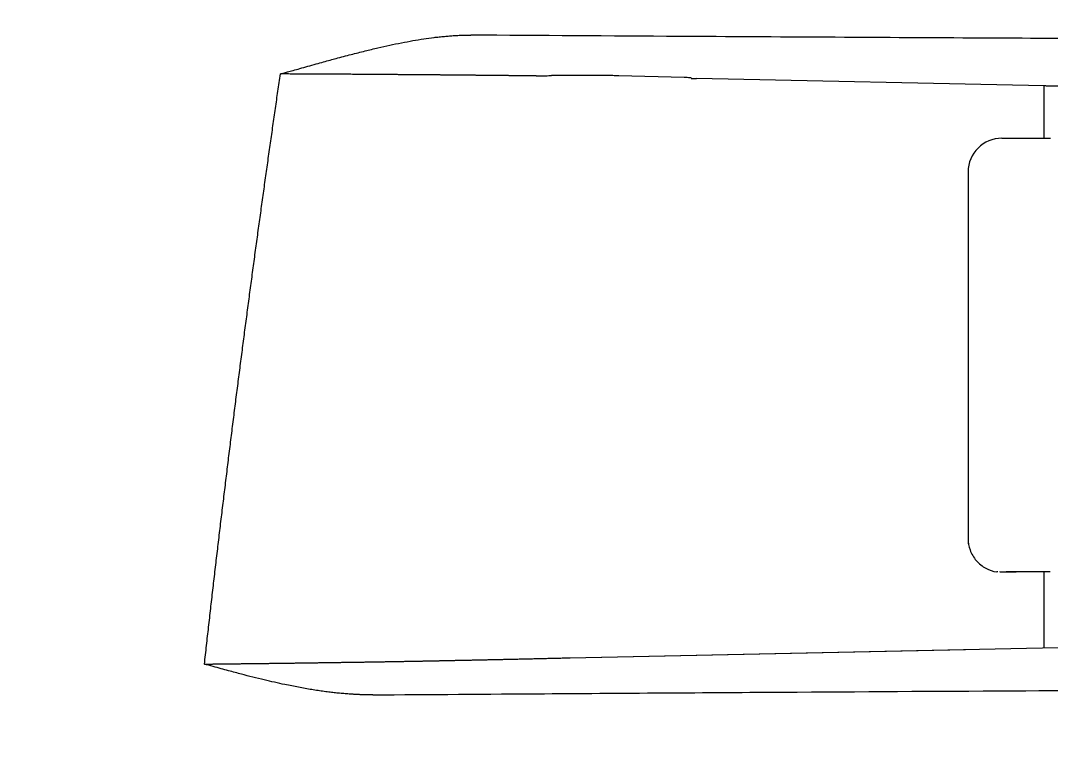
# Model space of a CAD drawing. Header units: millimetres. Extents: x 0 to 1800, y -67 to 2530.
# Drawn here: x 348.29 to 391, y 1630.01 to 1660.75 of the extents above; entities that cross this region are included whole.
import ezdxf

# ---------------------------------------------------------------- set-up
doc = ezdxf.new("R2010")
doc.units = ezdxf.units.MM
doc.layers.add('내부선 및 부속', color=4, linetype='Continuous')
doc.layers.add('치수선', color=7, linetype='Continuous')
doc.styles.add('____', font='')
doc.styles.get('____').set_extended_font_data('굴림')
doc.dimstyles.new('MSADIM', dxfattribs={"dimtxt": 33, "dimasz": 17, "dimexe": 10, "dimexo": 7.5, "dimgap": 10, "dimtad": 0, "dimtih": 1, "dimtoh": 1, "dimdec": 0, "dimzin": 1, "dimdsep": 46, "dimtxsty": '____', "dimcen": 11.25, "dimadec": 0, "dimazin": 0, "dimtfac": 1, "dimtdec": 0, "dimtix": 1, "dimtmove": 0, "dimatfit": 3, "dimfxl": 0, "dimtolj": 1, "dimtzin": 1, "dimarcsym": 0})

# ---------------------------------------------------------------- blocks, each defined once
blk = doc.blocks.new('*D1')
at = {"layer": '치수선', "color": 0, "linetype": 'Continuous', "lineweight": -2}
for p, q in [((555.557, 1762.299), (110.311, 1762.299)), ((120.311, 1745.299), (120.311, 1585.132)), ((120.311, 1379.299), (120.311, 1539.466)), ((555.555, 1362.299), (110.311, 1362.299))]:
    blk.add_line(p, q, dxfattribs=at)
at = {"layer": '치수선', "color": 0, "linetype": 'Continuous'}
for points in [[(117.478, 1745.299), (123.144, 1745.299), (120.311, 1762.299)], [(117.478, 1379.299), (123.144, 1379.299), (120.311, 1362.299)]]:
    blk.add_solid(points, dxfattribs=at)
at = {"layer": '치수선', "color": 0, "linetype": 'Continuous', "insert": (120.311, 1562.299), "char_height": 25, "attachment_point": 5, "style": '____'}
blk.add_mtext('\\A1;400', dxfattribs=at)

msp = doc.modelspace()

# ---------------------------------------------------------------- linework, layer by layer
at = {"layer": '내부선 및 부속', "linetype": 'Continuous', "lineweight": 18}
for p, q in [((372.389, 1658.475), (372.345, 1658.475)), ((372.389, 1658.475), (372.345, 1658.475)), ((375.816, 1658.386), (373.096, 1658.457)), ((375.816, 1658.386), (373.096, 1658.457)), ((376.109, 1658.343), (376.323, 1658.343)), ((376.109, 1658.343), (376.323, 1658.343)), ((390.746, 1658.036), (376.323, 1658.343)), ((390.746, 1658.036), (376.323, 1658.343)), ((390.746, 1655.869), (390.746, 1658.036)), ((388.989, 1655.87), (391.001, 1655.87)), ((387.589, 1654.47), (387.589, 1639.041)), ((387.589, 1654.47), (387.589, 1639.041)), ((390.989, 1637.87), (390.198, 1637.87)), ((390.989, 1637.87), (390.198, 1637.87)), ((390.746, 1634.728), (390.746, 1637.87)), ((390.989, 1637.87), (390.988, 1637.87)), ((390.989, 1637.87), (390.988, 1637.87)), ((371.083, 1634.309), (405.11, 1635.034)), ((371.083, 1634.309), (387.475, 1634.658))]:
    msp.add_line(p, q, dxfattribs=at)
msp.add_arc((388.989, 1654.47), 1.4, 90, 180, dxfattribs=at)
msp.add_ellipse((369.849, 1658.474), major_axis=(0.5, 0.009), ratio=0.043762, start_param=4.358368, end_param=5.891179, dxfattribs=at)
msp.add_ellipse((369.849, 1658.474), major_axis=(0.5, 0.009), ratio=0.043762, start_param=4.358368, end_param=5.891179, dxfattribs=at)
for points, knots in [([(359.069, 1658.534), (359.109, 1658.545), (359.207, 1658.573), (359.381, 1658.621), (359.608, 1658.685), (359.888, 1658.764), (360.209, 1658.854), (360.539, 1658.946), (360.849, 1659.032), (361.125, 1659.108), (361.505, 1659.212), (361.986, 1659.339), (362.564, 1659.486), (363.097, 1659.615), (363.601, 1659.729), (364.084, 1659.829), (364.555, 1659.916), (365.004, 1659.99), (365.332, 1660.035), (365.547, 1660.061), (365.656, 1660.073), (365.763, 1660.085), (365.869, 1660.095), (365.974, 1660.105), (366.078, 1660.113), (366.181, 1660.121), (366.282, 1660.127), (366.382, 1660.133), (366.481, 1660.137), (366.579, 1660.141), (366.676, 1660.144), (366.771, 1660.146), (366.865, 1660.146), (366.928, 1660.146), (366.959, 1660.146)], [0, 0, 0, 0, 0.015376, 0.037624, 0.06674, 0.102722, 0.145565, 0.189901, 0.2297, 0.264965, 0.2957, 0.375618, 0.449434, 0.517165, 0.578831, 0.64121, 0.700554, 0.756892, 0.810258, 0.823995, 0.837572, 0.850991, 0.864252, 0.877357, 0.890306, 0.9031, 0.91574, 0.928228, 0.940564, 0.952748, 0.964783, 0.976669, 0.988408, 1, 1, 1, 1]), ([(359.069, 1658.534), (359.109, 1658.545), (359.207, 1658.573), (359.381, 1658.621), (359.608, 1658.685), (359.888, 1658.764), (360.209, 1658.854), (360.539, 1658.946), (360.849, 1659.032), (361.125, 1659.108), (361.505, 1659.212), (361.986, 1659.339), (362.564, 1659.486), (363.097, 1659.615), (363.601, 1659.729), (364.084, 1659.829), (364.555, 1659.916), (365.004, 1659.99), (365.332, 1660.035), (365.547, 1660.061), (365.656, 1660.073), (365.763, 1660.085), (365.869, 1660.095), (365.974, 1660.105), (366.078, 1660.113), (366.181, 1660.121), (366.282, 1660.127), (366.382, 1660.133), (366.481, 1660.137), (366.579, 1660.141), (366.676, 1660.144), (366.771, 1660.146), (366.865, 1660.146), (366.928, 1660.146), (366.959, 1660.146)], [0, 0, 0, 0, 0.015376, 0.037624, 0.06674, 0.102722, 0.145565, 0.189901, 0.2297, 0.264965, 0.2957, 0.375618, 0.449434, 0.517165, 0.578831, 0.64121, 0.700554, 0.756892, 0.810258, 0.823995, 0.837572, 0.850991, 0.864252, 0.877357, 0.890306, 0.9031, 0.91574, 0.928228, 0.940564, 0.952748, 0.964783, 0.976669, 0.988408, 1, 1, 1, 1]), ([(418.437, 1659.924), (415.605, 1659.926), (409.152, 1659.937), (398.883, 1659.971), (387.467, 1660.024), (376.82, 1660.083), (369.853, 1660.127), (366.959, 1660.146)], [0, 0, 0, 0, 0.175997, 0.392456, 0.605804, 0.836682, 1, 1, 1, 1]), ([(418.437, 1659.924), (415.605, 1659.926), (409.151, 1659.937), (398.883, 1659.971), (387.467, 1660.024), (376.82, 1660.083), (369.853, 1660.127), (366.959, 1660.146)], [0, 0, 0, 0, 0.175997, 0.392456, 0.605804, 0.836682, 1, 1, 1, 1]), ([(355.919, 1634.047), (355.933, 1634.176), (355.961, 1634.432), (356.004, 1634.816), (356.048, 1635.2), (356.091, 1635.584), (356.135, 1635.967), (356.178, 1636.349), (356.222, 1636.731), (356.266, 1637.113), (356.31, 1637.494), (356.355, 1637.875), (356.399, 1638.256), (356.444, 1638.636), (356.488, 1639.016), (356.533, 1639.395), (356.579, 1639.774), (356.624, 1640.152), (356.669, 1640.53), (356.715, 1640.907), (356.761, 1641.284), (356.807, 1641.661), (356.853, 1642.037), (356.899, 1642.413), (356.945, 1642.789), (356.992, 1643.164), (357.038, 1643.538), (357.085, 1643.912), (357.132, 1644.286), (357.179, 1644.66), (357.226, 1645.032), (357.274, 1645.405), (357.321, 1645.777), (357.369, 1646.149), (357.417, 1646.52), (357.465, 1646.891), (357.513, 1647.261), (357.561, 1647.631), (357.609, 1648), (357.658, 1648.37), (357.707, 1648.738), (357.755, 1649.106), (357.804, 1649.474), (357.853, 1649.842), (357.903, 1650.209), (357.952, 1650.575), (358.001, 1650.941), (358.051, 1651.307), (358.101, 1651.673), (358.151, 1652.037), (358.201, 1652.402), (358.251, 1652.766), (358.301, 1653.13), (358.351, 1653.493), (358.402, 1653.856), (358.452, 1654.218), (358.503, 1654.58), (358.554, 1654.942), (358.605, 1655.303), (358.656, 1655.663), (358.707, 1656.024), (358.759, 1656.384), (358.81, 1656.743), (358.862, 1657.102), (358.913, 1657.461), (358.965, 1657.819), (359.017, 1658.177), (359.052, 1658.415), (359.069, 1658.534)], [0, 0, 0, 0, 0.015661, 0.031307, 0.046936, 0.06255, 0.078149, 0.093731, 0.109298, 0.124849, 0.140385, 0.155905, 0.171409, 0.186897, 0.20237, 0.217827, 0.233268, 0.248694, 0.264104, 0.279498, 0.294877, 0.310239, 0.325587, 0.340918, 0.356234, 0.371534, 0.386819, 0.402087, 0.417341, 0.432578, 0.4478, 0.463006, 0.478196, 0.493371, 0.50853, 0.523674, 0.538801, 0.553913, 0.56901, 0.584091, 0.599156, 0.614205, 0.629239, 0.644257, 0.65926, 0.674247, 0.689218, 0.704173, 0.719113, 0.734037, 0.748946, 0.763839, 0.778716, 0.793578, 0.808424, 0.823255, 0.838069, 0.852868, 0.867652, 0.88242, 0.897172, 0.911909, 0.92663, 0.941335, 0.956025, 0.970699, 0.985357, 1, 1, 1, 1]), ([(355.919, 1634.047), (355.933, 1634.176), (355.961, 1634.432), (356.004, 1634.816), (356.048, 1635.2), (356.091, 1635.584), (356.135, 1635.967), (356.178, 1636.349), (356.222, 1636.731), (356.266, 1637.113), (356.31, 1637.494), (356.355, 1637.875), (356.399, 1638.256), (356.444, 1638.636), (356.488, 1639.016), (356.533, 1639.395), (356.579, 1639.774), (356.624, 1640.152), (356.669, 1640.53), (356.715, 1640.907), (356.761, 1641.284), (356.807, 1641.661), (356.853, 1642.037), (356.899, 1642.413), (356.945, 1642.789), (356.992, 1643.164), (357.038, 1643.538), (357.085, 1643.912), (357.132, 1644.286), (357.179, 1644.66), (357.226, 1645.032), (357.274, 1645.405), (357.321, 1645.777), (357.369, 1646.149), (357.417, 1646.52), (357.465, 1646.891), (357.513, 1647.261), (357.561, 1647.631), (357.609, 1648), (357.658, 1648.37), (357.707, 1648.738), (357.755, 1649.106), (357.804, 1649.474), (357.853, 1649.842), (357.903, 1650.209), (357.952, 1650.575), (358.001, 1650.941), (358.051, 1651.307), (358.101, 1651.673), (358.151, 1652.037), (358.201, 1652.402), (358.251, 1652.766), (358.301, 1653.13), (358.351, 1653.493), (358.402, 1653.856), (358.452, 1654.218), (358.503, 1654.58), (358.554, 1654.942), (358.605, 1655.303), (358.656, 1655.663), (358.707, 1656.024), (358.759, 1656.384), (358.81, 1656.743), (358.862, 1657.102), (358.913, 1657.461), (358.965, 1657.819), (359.017, 1658.177), (359.052, 1658.415), (359.069, 1658.534)], [0, 0, 0, 0, 0.015661, 0.031307, 0.046936, 0.06255, 0.078149, 0.093731, 0.109298, 0.124849, 0.140385, 0.155905, 0.171409, 0.186897, 0.20237, 0.217827, 0.233268, 0.248694, 0.264104, 0.279498, 0.294877, 0.310239, 0.325587, 0.340918, 0.356234, 0.371534, 0.386819, 0.402087, 0.417341, 0.432578, 0.4478, 0.463006, 0.478196, 0.493371, 0.50853, 0.523674, 0.538801, 0.553913, 0.56901, 0.584091, 0.599156, 0.614205, 0.629239, 0.644257, 0.65926, 0.674247, 0.689218, 0.704173, 0.719113, 0.734037, 0.748946, 0.763839, 0.778716, 0.793578, 0.808424, 0.823255, 0.838069, 0.852868, 0.867652, 0.88242, 0.897172, 0.911909, 0.92663, 0.941335, 0.956025, 0.970699, 0.985357, 1, 1, 1, 1]), ([(369.676, 1658.45), (369.653, 1658.45), (369.606, 1658.451), (369.535, 1658.452), (369.465, 1658.453), (369.394, 1658.453), (369.324, 1658.454), (369.254, 1658.455), (369.184, 1658.456), (369.114, 1658.457), (369.044, 1658.457), (368.975, 1658.458), (368.905, 1658.459), (368.836, 1658.46), (368.767, 1658.461), (368.698, 1658.461), (368.629, 1658.462), (368.561, 1658.463), (368.492, 1658.464), (368.424, 1658.464), (368.356, 1658.465), (368.288, 1658.466), (368.22, 1658.467), (368.152, 1658.467), (368.085, 1658.468), (368.017, 1658.469), (367.95, 1658.469), (367.883, 1658.47), (367.816, 1658.471), (367.75, 1658.472), (367.683, 1658.472), (367.617, 1658.473), (367.551, 1658.474), (367.485, 1658.474), (367.419, 1658.475), (367.354, 1658.476), (367.289, 1658.476), (367.224, 1658.477), (367.159, 1658.477), (367.094, 1658.478), (367.029, 1658.479), (366.965, 1658.479), (366.901, 1658.48), (366.837, 1658.481), (366.773, 1658.481), (366.71, 1658.482), (366.646, 1658.482), (366.583, 1658.483), (366.521, 1658.484), (366.458, 1658.484), (366.395, 1658.485), (366.333, 1658.485), (366.271, 1658.486), (366.209, 1658.486), (366.148, 1658.487), (366.086, 1658.488), (366.025, 1658.488), (365.964, 1658.489), (365.903, 1658.489), (365.843, 1658.49), (365.783, 1658.49), (365.723, 1658.491), (365.663, 1658.491), (365.603, 1658.492), (365.544, 1658.492), (365.485, 1658.493), (365.426, 1658.493), (365.367, 1658.494), (365.309, 1658.494), (365.251, 1658.495), (365.193, 1658.495), (365.135, 1658.496), (365.077, 1658.496), (365.02, 1658.497), (364.963, 1658.497), (364.906, 1658.498), (364.817, 1658.498), (364.695, 1658.499), (364.541, 1658.5), (364.386, 1658.502), (364.233, 1658.503), (364.08, 1658.504), (363.927, 1658.505), (363.774, 1658.506), (363.622, 1658.508), (363.471, 1658.509), (363.32, 1658.51), (363.17, 1658.511), (363.02, 1658.512), (362.87, 1658.513), (362.721, 1658.514), (362.573, 1658.515), (362.425, 1658.516), (362.278, 1658.517), (362.132, 1658.518), (361.986, 1658.519), (361.84, 1658.52), (361.695, 1658.521), (361.551, 1658.522), (361.407, 1658.522), (361.265, 1658.523), (361.122, 1658.524), (360.981, 1658.525), (360.84, 1658.526), (360.699, 1658.526), (360.56, 1658.527), (360.421, 1658.528), (360.282, 1658.528), (360.145, 1658.529), (360.008, 1658.53), (359.872, 1658.53), (359.736, 1658.531), (359.601, 1658.532), (359.467, 1658.532), (359.334, 1658.533), (359.201, 1658.533), (359.113, 1658.534), (359.069, 1658.534)], [0, 0, 0, 0, 0.006994, 0.013966, 0.020916, 0.027845, 0.034752, 0.041637, 0.048501, 0.055342, 0.062161, 0.068958, 0.075733, 0.082486, 0.089217, 0.095925, 0.102611, 0.109275, 0.115916, 0.122535, 0.129131, 0.135705, 0.142256, 0.148784, 0.15529, 0.161773, 0.168233, 0.17467, 0.181084, 0.187475, 0.193844, 0.200189, 0.206511, 0.21281, 0.219087, 0.225339, 0.231569, 0.237776, 0.243959, 0.250119, 0.256255, 0.262368, 0.268458, 0.274525, 0.280568, 0.286587, 0.292583, 0.298555, 0.304504, 0.310429, 0.316331, 0.322209, 0.328063, 0.333894, 0.3397, 0.345483, 0.351243, 0.356978, 0.36269, 0.368378, 0.374042, 0.379682, 0.385299, 0.390891, 0.396459, 0.402004, 0.407525, 0.413021, 0.418494, 0.423943, 0.429367, 0.434768, 0.440145, 0.445497, 0.450826, 0.45613, 0.461411, 0.475867, 0.490275, 0.504636, 0.518949, 0.533214, 0.54743, 0.561597, 0.575715, 0.589783, 0.603802, 0.61777, 0.631688, 0.645555, 0.659372, 0.673137, 0.68685, 0.700512, 0.714122, 0.72768, 0.741185, 0.754637, 0.768037, 0.781384, 0.794677, 0.807917, 0.821104, 0.834237, 0.847315, 0.86034, 0.87331, 0.886226, 0.899087, 0.911894, 0.924646, 0.937343, 0.949985, 0.962572, 0.975103, 0.987579, 1, 1, 1, 1]), ([(369.676, 1658.45), (369.653, 1658.45), (369.606, 1658.451), (369.535, 1658.452), (369.465, 1658.453), (369.394, 1658.453), (369.324, 1658.454), (369.254, 1658.455), (369.184, 1658.456), (369.114, 1658.457), (369.044, 1658.457), (368.975, 1658.458), (368.905, 1658.459), (368.836, 1658.46), (368.767, 1658.461), (368.698, 1658.461), (368.629, 1658.462), (368.561, 1658.463), (368.492, 1658.464), (368.424, 1658.464), (368.356, 1658.465), (368.288, 1658.466), (368.22, 1658.467), (368.152, 1658.467), (368.085, 1658.468), (368.017, 1658.469), (367.95, 1658.469), (367.883, 1658.47), (367.816, 1658.471), (367.75, 1658.472), (367.683, 1658.472), (367.617, 1658.473), (367.551, 1658.474), (367.485, 1658.474), (367.419, 1658.475), (367.354, 1658.476), (367.289, 1658.476), (367.224, 1658.477), (367.159, 1658.477), (367.094, 1658.478), (367.029, 1658.479), (366.965, 1658.479), (366.901, 1658.48), (366.837, 1658.481), (366.773, 1658.481), (366.71, 1658.482), (366.646, 1658.482), (366.583, 1658.483), (366.521, 1658.484), (366.458, 1658.484), (366.395, 1658.485), (366.333, 1658.485), (366.271, 1658.486), (366.209, 1658.486), (366.148, 1658.487), (366.086, 1658.488), (366.025, 1658.488), (365.964, 1658.489), (365.903, 1658.489), (365.843, 1658.49), (365.783, 1658.49), (365.723, 1658.491), (365.663, 1658.491), (365.603, 1658.492), (365.544, 1658.492), (365.485, 1658.493), (365.426, 1658.493), (365.367, 1658.494), (365.309, 1658.494), (365.251, 1658.495), (365.193, 1658.495), (365.135, 1658.496), (365.077, 1658.496), (365.02, 1658.497), (364.963, 1658.497), (364.906, 1658.498), (364.817, 1658.498), (364.695, 1658.499), (364.541, 1658.5), (364.386, 1658.502), (364.233, 1658.503), (364.079, 1658.504), (363.927, 1658.505), (363.774, 1658.506), (363.622, 1658.508), (363.471, 1658.509), (363.32, 1658.51), (363.17, 1658.511), (363.02, 1658.512), (362.87, 1658.513), (362.721, 1658.514), (362.573, 1658.515), (362.425, 1658.516), (362.278, 1658.517), (362.132, 1658.518), (361.986, 1658.519), (361.84, 1658.52), (361.695, 1658.521), (361.551, 1658.522), (361.407, 1658.522), (361.265, 1658.523), (361.122, 1658.524), (360.981, 1658.525), (360.84, 1658.526), (360.699, 1658.526), (360.56, 1658.527), (360.421, 1658.528), (360.282, 1658.528), (360.145, 1658.529), (360.008, 1658.53), (359.872, 1658.53), (359.736, 1658.531), (359.601, 1658.532), (359.467, 1658.532), (359.334, 1658.533), (359.201, 1658.533), (359.113, 1658.534), (359.069, 1658.534)], [0, 0, 0, 0, 0.006994, 0.013966, 0.020916, 0.027845, 0.034752, 0.041637, 0.048501, 0.055342, 0.062161, 0.068958, 0.075733, 0.082486, 0.089217, 0.095925, 0.102611, 0.109275, 0.115916, 0.122535, 0.129131, 0.135705, 0.142256, 0.148784, 0.15529, 0.161773, 0.168233, 0.17467, 0.181084, 0.187475, 0.193844, 0.200189, 0.206511, 0.21281, 0.219087, 0.225339, 0.231569, 0.237776, 0.243959, 0.250119, 0.256255, 0.262368, 0.268458, 0.274525, 0.280568, 0.286587, 0.292583, 0.298555, 0.304504, 0.310429, 0.316331, 0.322209, 0.328063, 0.333894, 0.3397, 0.345483, 0.351243, 0.356978, 0.36269, 0.368378, 0.374042, 0.379682, 0.385299, 0.390891, 0.396459, 0.402004, 0.407525, 0.413021, 0.418494, 0.423943, 0.429367, 0.434768, 0.440145, 0.445497, 0.450826, 0.45613, 0.461411, 0.475867, 0.490275, 0.504636, 0.518949, 0.533214, 0.54743, 0.561597, 0.575715, 0.589783, 0.603802, 0.61777, 0.631688, 0.645555, 0.659372, 0.673137, 0.68685, 0.700512, 0.714122, 0.72768, 0.741185, 0.754637, 0.768037, 0.781384, 0.794677, 0.807917, 0.821104, 0.834237, 0.847315, 0.86034, 0.87331, 0.886226, 0.899087, 0.911894, 0.924646, 0.937343, 0.949985, 0.962572, 0.975103, 0.987579, 1, 1, 1, 1]), ([(372.345, 1658.475), (372.237, 1658.475), (372.129, 1658.475), (371.915, 1658.475), (371.809, 1658.475), (371.602, 1658.475), (371.501, 1658.475), (371.306, 1658.475), (371.211, 1658.474), (371.032, 1658.474), (370.946, 1658.474), (370.786, 1658.474), (370.712, 1658.474), (370.575, 1658.474), (370.512, 1658.474), (370.401, 1658.474), (370.353, 1658.474), (370.311, 1658.474)], [0, 0, 0, 0, 0.125, 0.125, 0.25, 0.25, 0.375, 0.375, 0.5, 0.5, 0.625, 0.625, 0.75, 0.75, 0.875, 0.875, 1, 1, 1, 1]), ([(372.345, 1658.475), (372.237, 1658.475), (372.129, 1658.475), (371.915, 1658.475), (371.809, 1658.475), (371.602, 1658.475), (371.501, 1658.475), (371.306, 1658.475), (371.211, 1658.474), (371.032, 1658.474), (370.946, 1658.474), (370.786, 1658.474), (370.712, 1658.474), (370.575, 1658.474), (370.512, 1658.474), (370.401, 1658.474), (370.353, 1658.474), (370.311, 1658.474)], [0, 0, 0, 0, 0.125, 0.125, 0.25, 0.25, 0.375, 0.375, 0.5, 0.5, 0.625, 0.625, 0.75, 0.75, 0.875, 0.875, 1, 1, 1, 1]), ([(373.096, 1658.457), (373.049, 1658.459), (372.999, 1658.46), (372.89, 1658.463), (372.832, 1658.464), (372.711, 1658.467), (372.648, 1658.469), (372.52, 1658.472), (372.454, 1658.473), (372.389, 1658.475)], [0, 0, 0, 0, 0.25, 0.25, 0.5, 0.5, 0.75, 0.75, 1, 1, 1, 1]), ([(373.096, 1658.457), (373.049, 1658.459), (372.999, 1658.46), (372.89, 1658.463), (372.832, 1658.464), (372.711, 1658.467), (372.648, 1658.469), (372.52, 1658.472), (372.454, 1658.473), (372.389, 1658.475)], [0, 0, 0, 0, 0.25, 0.25, 0.5, 0.5, 0.75, 0.75, 1, 1, 1, 1]), ([(376.109, 1658.365), (376.109, 1658.366), (376.103, 1658.368), (376.077, 1658.372), (376.058, 1658.374), (376.008, 1658.377), (375.977, 1658.379), (375.904, 1658.382), (375.863, 1658.384), (375.816, 1658.386)], [0, 0, 0, 0, 0.25, 0.25, 0.5, 0.5, 0.75, 0.75, 1, 1, 1, 1]), ([(376.109, 1658.365), (376.109, 1658.366), (376.103, 1658.368), (376.077, 1658.372), (376.058, 1658.374), (376.008, 1658.377), (375.977, 1658.379), (375.904, 1658.382), (375.863, 1658.384), (375.816, 1658.386)], [0, 0, 0, 0, 0.25, 0.25, 0.5, 0.5, 0.75, 0.75, 1, 1, 1, 1]), ([(405.098, 1657.891), (405.082, 1657.891), (405.05, 1657.891), (405.002, 1657.891), (404.954, 1657.891), (404.906, 1657.891), (404.857, 1657.891), (404.808, 1657.891), (404.76, 1657.891), (404.711, 1657.891), (404.661, 1657.892), (404.612, 1657.892), (404.562, 1657.892), (404.513, 1657.892), (404.463, 1657.892), (404.412, 1657.892), (404.362, 1657.892), (404.312, 1657.892), (404.261, 1657.892), (404.21, 1657.892), (404.159, 1657.892), (404.108, 1657.892), (404.056, 1657.892), (404.005, 1657.893), (403.953, 1657.893), (403.901, 1657.893), (403.849, 1657.893), (403.796, 1657.893), (403.744, 1657.893), (403.691, 1657.893), (403.638, 1657.894), (403.585, 1657.894), (403.532, 1657.894), (403.479, 1657.894), (403.425, 1657.894), (403.371, 1657.894), (403.318, 1657.895), (403.263, 1657.895), (403.209, 1657.895), (403.155, 1657.895), (403.1, 1657.895), (403.046, 1657.895), (402.991, 1657.896), (402.936, 1657.896), (402.88, 1657.896), (402.825, 1657.896), (402.769, 1657.897), (402.714, 1657.897), (402.658, 1657.897), (402.602, 1657.897), (402.545, 1657.898), (402.489, 1657.898), (402.432, 1657.898), (402.376, 1657.898), (402.319, 1657.899), (402.262, 1657.899), (402.205, 1657.899), (402.147, 1657.9), (402.09, 1657.9), (402.032, 1657.9), (401.974, 1657.9), (401.917, 1657.901), (401.858, 1657.901), (401.8, 1657.901), (401.742, 1657.902), (401.683, 1657.902), (401.625, 1657.902), (401.566, 1657.903), (401.507, 1657.903), (401.448, 1657.903), (401.388, 1657.904), (401.329, 1657.904), (401.269, 1657.905), (401.21, 1657.905), (401.15, 1657.905), (401.09, 1657.906), (401.03, 1657.906), (400.97, 1657.906), (400.909, 1657.907), (400.849, 1657.907), (400.788, 1657.908), (400.728, 1657.908), (400.667, 1657.908), (400.606, 1657.909), (400.545, 1657.909), (400.483, 1657.91), (400.422, 1657.91), (400.36, 1657.911), (400.299, 1657.911), (400.237, 1657.912), (400.175, 1657.912), (400.113, 1657.913), (400.051, 1657.913), (399.989, 1657.913), (399.927, 1657.914), (399.864, 1657.914), (399.802, 1657.915), (399.739, 1657.915), (399.676, 1657.916), (399.613, 1657.916), (399.55, 1657.917), (399.487, 1657.917), (399.424, 1657.918), (399.361, 1657.919), (399.297, 1657.919), (399.234, 1657.92), (399.17, 1657.92), (399.107, 1657.921), (399.043, 1657.921), (398.979, 1657.922), (398.915, 1657.922), (398.851, 1657.923), (398.787, 1657.924), (398.723, 1657.924), (398.658, 1657.925), (398.594, 1657.925), (398.529, 1657.926), (398.465, 1657.927), (398.4, 1657.927), (398.335, 1657.928), (398.271, 1657.928), (398.206, 1657.929), (398.141, 1657.93), (398.076, 1657.93), (398.011, 1657.931), (397.946, 1657.932), (397.88, 1657.932), (397.815, 1657.933), (397.75, 1657.934), (397.684, 1657.934), (397.619, 1657.935), (397.553, 1657.936), (397.488, 1657.936), (397.422, 1657.937), (397.356, 1657.938), (397.291, 1657.938), (397.225, 1657.939), (397.159, 1657.94), (397.093, 1657.94), (397.027, 1657.941), (396.961, 1657.942), (396.895, 1657.943), (396.829, 1657.943), (396.763, 1657.944), (396.697, 1657.945), (396.631, 1657.946), (396.565, 1657.946), (396.499, 1657.947), (396.432, 1657.948), (396.366, 1657.949), (396.3, 1657.949), (396.234, 1657.95), (396.167, 1657.951), (396.101, 1657.952), (396.035, 1657.953), (395.968, 1657.953), (395.902, 1657.954), (395.835, 1657.955), (395.769, 1657.956), (395.703, 1657.957), (395.636, 1657.957), (395.57, 1657.958), (395.503, 1657.959), (395.437, 1657.96), (395.371, 1657.961), (395.304, 1657.962), (395.238, 1657.963), (395.171, 1657.963), (395.105, 1657.964), (395.039, 1657.965), (394.972, 1657.966), (394.906, 1657.967), (394.84, 1657.968), (394.773, 1657.969), (394.707, 1657.97), (394.641, 1657.971), (394.575, 1657.971), (394.509, 1657.972), (394.443, 1657.973), (394.376, 1657.974), (394.31, 1657.975), (394.244, 1657.976), (394.178, 1657.977), (394.113, 1657.978), (394.047, 1657.979), (393.981, 1657.98), (393.915, 1657.981), (393.849, 1657.982), (393.784, 1657.983), (393.718, 1657.984), (393.653, 1657.985), (393.587, 1657.986), (393.522, 1657.987), (393.456, 1657.988), (393.391, 1657.989), (393.326, 1657.99), (393.261, 1657.991), (393.196, 1657.992), (393.131, 1657.993), (393.066, 1657.994), (393.001, 1657.995), (392.936, 1657.996), (392.872, 1657.997), (392.807, 1657.998), (392.743, 1657.999), (392.679, 1658), (392.614, 1658.001), (392.55, 1658.002), (392.486, 1658.003), (392.422, 1658.005), (392.358, 1658.006), (392.295, 1658.007), (392.231, 1658.008), (392.168, 1658.009), (392.104, 1658.01), (392.041, 1658.011), (391.978, 1658.012), (391.915, 1658.013), (391.852, 1658.015), (391.789, 1658.016), (391.727, 1658.017), (391.664, 1658.018), (391.602, 1658.019), (391.54, 1658.02), (391.478, 1658.021), (391.416, 1658.023), (391.354, 1658.024), (391.293, 1658.025), (391.231, 1658.026), (391.17, 1658.027), (391.109, 1658.029), (391.048, 1658.03), (390.987, 1658.031), (390.926, 1658.032), (390.866, 1658.033), (390.806, 1658.035), (390.766, 1658.035), (390.746, 1658.036)], [0, 0, 0, 0, 0.003695, 0.007396, 0.011101, 0.01481, 0.018525, 0.022244, 0.025968, 0.029697, 0.033431, 0.037169, 0.040913, 0.044661, 0.048414, 0.052171, 0.055934, 0.059701, 0.063473, 0.067249, 0.071031, 0.074817, 0.078608, 0.082404, 0.086205, 0.09001, 0.093821, 0.097636, 0.101455, 0.10528, 0.109109, 0.112943, 0.116782, 0.120626, 0.124475, 0.128328, 0.132186, 0.136049, 0.139916, 0.143789, 0.147666, 0.151548, 0.155435, 0.159326, 0.163223, 0.167124, 0.17103, 0.174941, 0.178856, 0.182776, 0.186701, 0.190631, 0.194566, 0.198505, 0.202449, 0.206398, 0.210352, 0.214311, 0.218274, 0.222242, 0.226215, 0.230193, 0.234175, 0.238163, 0.242155, 0.246151, 0.250153, 0.254159, 0.258171, 0.262187, 0.266207, 0.270233, 0.274263, 0.278298, 0.282338, 0.286383, 0.290432, 0.294487, 0.298546, 0.30261, 0.306678, 0.310752, 0.31483, 0.318913, 0.323, 0.327093, 0.33119, 0.335292, 0.339399, 0.343511, 0.347628, 0.351749, 0.355875, 0.360006, 0.364141, 0.368282, 0.372427, 0.376577, 0.380732, 0.384891, 0.389055, 0.393225, 0.397398, 0.401577, 0.405761, 0.409949, 0.414142, 0.41834, 0.422542, 0.42675, 0.430962, 0.435179, 0.439401, 0.443627, 0.447859, 0.452095, 0.456336, 0.460581, 0.464832, 0.469087, 0.473347, 0.477612, 0.481882, 0.486156, 0.490435, 0.494719, 0.499008, 0.503302, 0.5076, 0.511903, 0.516211, 0.520524, 0.524841, 0.529164, 0.533491, 0.537822, 0.542159, 0.546501, 0.550847, 0.555198, 0.559554, 0.563914, 0.568279, 0.57265, 0.577025, 0.581404, 0.585789, 0.590178, 0.594572, 0.598971, 0.603375, 0.607783, 0.612196, 0.616614, 0.621037, 0.625465, 0.629897, 0.634334, 0.638776, 0.643223, 0.647675, 0.652131, 0.656592, 0.661058, 0.665529, 0.670004, 0.674484, 0.678969, 0.683459, 0.687954, 0.692453, 0.696957, 0.701466, 0.70598, 0.710499, 0.715022, 0.71955, 0.724083, 0.728621, 0.733163, 0.737711, 0.742263, 0.74682, 0.751381, 0.755948, 0.760519, 0.765095, 0.769676, 0.774261, 0.778852, 0.783447, 0.788047, 0.792651, 0.797261, 0.801875, 0.806494, 0.811118, 0.815747, 0.82038, 0.825019, 0.829662, 0.83431, 0.838962, 0.84362, 0.848282, 0.852949, 0.85762, 0.862297, 0.866978, 0.871665, 0.876355, 0.881051, 0.885752, 0.890457, 0.895167, 0.899882, 0.904601, 0.909326, 0.914055, 0.918789, 0.923528, 0.928272, 0.93302, 0.937773, 0.942531, 0.947294, 0.952061, 0.956834, 0.961611, 0.966393, 0.971179, 0.975971, 0.980767, 0.985568, 0.990374, 0.995185, 1, 1, 1, 1]), ([(405.098, 1657.891), (405.082, 1657.891), (405.05, 1657.891), (405.002, 1657.891), (404.954, 1657.891), (404.906, 1657.891), (404.857, 1657.891), (404.808, 1657.891), (404.76, 1657.891), (404.711, 1657.891), (404.661, 1657.892), (404.612, 1657.892), (404.562, 1657.892), (404.512, 1657.892), (404.463, 1657.892), (404.412, 1657.892), (404.362, 1657.892), (404.312, 1657.892), (404.261, 1657.892), (404.21, 1657.892), (404.159, 1657.892), (404.108, 1657.892), (404.056, 1657.892), (404.005, 1657.893), (403.953, 1657.893), (403.901, 1657.893), (403.849, 1657.893), (403.796, 1657.893), (403.744, 1657.893), (403.691, 1657.893), (403.638, 1657.894), (403.585, 1657.894), (403.532, 1657.894), (403.479, 1657.894), (403.425, 1657.894), (403.371, 1657.894), (403.318, 1657.895), (403.263, 1657.895), (403.209, 1657.895), (403.155, 1657.895), (403.1, 1657.895), (403.046, 1657.895), (402.991, 1657.896), (402.936, 1657.896), (402.88, 1657.896), (402.825, 1657.896), (402.769, 1657.897), (402.714, 1657.897), (402.658, 1657.897), (402.602, 1657.897), (402.545, 1657.898), (402.489, 1657.898), (402.432, 1657.898), (402.376, 1657.898), (402.319, 1657.899), (402.262, 1657.899), (402.205, 1657.899), (402.147, 1657.9), (402.09, 1657.9), (402.032, 1657.9), (401.974, 1657.9), (401.917, 1657.901), (401.858, 1657.901), (401.8, 1657.901), (401.742, 1657.902), (401.683, 1657.902), (401.625, 1657.902), (401.566, 1657.903), (401.507, 1657.903), (401.448, 1657.903), (401.388, 1657.904), (401.329, 1657.904), (401.269, 1657.905), (401.21, 1657.905), (401.15, 1657.905), (401.09, 1657.906), (401.03, 1657.906), (400.97, 1657.906), (400.909, 1657.907), (400.849, 1657.907), (400.788, 1657.908), (400.728, 1657.908), (400.667, 1657.908), (400.606, 1657.909), (400.545, 1657.909), (400.483, 1657.91), (400.422, 1657.91), (400.36, 1657.911), (400.299, 1657.911), (400.237, 1657.912), (400.175, 1657.912), (400.113, 1657.913), (400.051, 1657.913), (399.989, 1657.913), (399.927, 1657.914), (399.864, 1657.914), (399.802, 1657.915), (399.739, 1657.915), (399.676, 1657.916), (399.613, 1657.916), (399.55, 1657.917), (399.487, 1657.917), (399.424, 1657.918), (399.361, 1657.919), (399.297, 1657.919), (399.234, 1657.92), (399.17, 1657.92), (399.107, 1657.921), (399.043, 1657.921), (398.979, 1657.922), (398.915, 1657.922), (398.851, 1657.923), (398.787, 1657.924), (398.723, 1657.924), (398.658, 1657.925), (398.594, 1657.925), (398.529, 1657.926), (398.465, 1657.927), (398.4, 1657.927), (398.335, 1657.928), (398.271, 1657.928), (398.206, 1657.929), (398.141, 1657.93), (398.076, 1657.93), (398.011, 1657.931), (397.946, 1657.932), (397.88, 1657.932), (397.815, 1657.933), (397.75, 1657.934), (397.684, 1657.934), (397.619, 1657.935), (397.553, 1657.936), (397.488, 1657.936), (397.422, 1657.937), (397.356, 1657.938), (397.291, 1657.938), (397.225, 1657.939), (397.159, 1657.94), (397.093, 1657.94), (397.027, 1657.941), (396.961, 1657.942), (396.895, 1657.943), (396.829, 1657.943), (396.763, 1657.944), (396.697, 1657.945), (396.631, 1657.946), (396.565, 1657.946), (396.499, 1657.947), (396.432, 1657.948), (396.366, 1657.949), (396.3, 1657.949), (396.234, 1657.95), (396.167, 1657.951), (396.101, 1657.952), (396.035, 1657.953), (395.968, 1657.953), (395.902, 1657.954), (395.835, 1657.955), (395.769, 1657.956), (395.703, 1657.957), (395.636, 1657.957), (395.57, 1657.958), (395.503, 1657.959), (395.437, 1657.96), (395.371, 1657.961), (395.304, 1657.962), (395.238, 1657.963), (395.171, 1657.963), (395.105, 1657.964), (395.039, 1657.965), (394.972, 1657.966), (394.906, 1657.967), (394.84, 1657.968), (394.773, 1657.969), (394.707, 1657.97), (394.641, 1657.971), (394.575, 1657.971), (394.509, 1657.972), (394.443, 1657.973), (394.376, 1657.974), (394.31, 1657.975), (394.244, 1657.976), (394.178, 1657.977), (394.113, 1657.978), (394.047, 1657.979), (393.981, 1657.98), (393.915, 1657.981), (393.849, 1657.982), (393.784, 1657.983), (393.718, 1657.984), (393.653, 1657.985), (393.587, 1657.986), (393.522, 1657.987), (393.456, 1657.988), (393.391, 1657.989), (393.326, 1657.99), (393.261, 1657.991), (393.196, 1657.992), (393.131, 1657.993), (393.066, 1657.994), (393.001, 1657.995), (392.936, 1657.996), (392.872, 1657.997), (392.807, 1657.998), (392.743, 1657.999), (392.679, 1658), (392.614, 1658.001), (392.55, 1658.002), (392.486, 1658.003), (392.422, 1658.005), (392.358, 1658.006), (392.295, 1658.007), (392.231, 1658.008), (392.168, 1658.009), (392.104, 1658.01), (392.041, 1658.011), (391.978, 1658.012), (391.915, 1658.013), (391.852, 1658.015), (391.789, 1658.016), (391.727, 1658.017), (391.664, 1658.018), (391.602, 1658.019), (391.54, 1658.02), (391.478, 1658.021), (391.416, 1658.023), (391.354, 1658.024), (391.293, 1658.025), (391.231, 1658.026), (391.17, 1658.027), (391.109, 1658.029), (391.048, 1658.03), (390.987, 1658.031), (390.926, 1658.032), (390.866, 1658.033), (390.806, 1658.035), (390.766, 1658.035), (390.746, 1658.036)], [0, 0, 0, 0, 0.003695, 0.007396, 0.011101, 0.01481, 0.018525, 0.022244, 0.025968, 0.029697, 0.033431, 0.037169, 0.040913, 0.044661, 0.048414, 0.052171, 0.055934, 0.059701, 0.063473, 0.067249, 0.071031, 0.074817, 0.078608, 0.082404, 0.086205, 0.09001, 0.093821, 0.097636, 0.101455, 0.10528, 0.109109, 0.112943, 0.116782, 0.120626, 0.124475, 0.128328, 0.132186, 0.136049, 0.139916, 0.143789, 0.147666, 0.151548, 0.155435, 0.159326, 0.163223, 0.167124, 0.17103, 0.174941, 0.178856, 0.182776, 0.186701, 0.190631, 0.194566, 0.198505, 0.202449, 0.206398, 0.210352, 0.214311, 0.218274, 0.222242, 0.226215, 0.230193, 0.234175, 0.238163, 0.242155, 0.246151, 0.250153, 0.254159, 0.258171, 0.262187, 0.266207, 0.270233, 0.274263, 0.278298, 0.282338, 0.286383, 0.290432, 0.294487, 0.298546, 0.30261, 0.306678, 0.310752, 0.31483, 0.318913, 0.323, 0.327093, 0.33119, 0.335292, 0.339399, 0.343511, 0.347628, 0.351749, 0.355875, 0.360006, 0.364141, 0.368282, 0.372427, 0.376577, 0.380732, 0.384891, 0.389055, 0.393225, 0.397398, 0.401577, 0.405761, 0.409949, 0.414142, 0.41834, 0.422542, 0.42675, 0.430962, 0.435179, 0.439401, 0.443627, 0.447859, 0.452095, 0.456336, 0.460581, 0.464832, 0.469087, 0.473347, 0.477612, 0.481882, 0.486156, 0.490435, 0.494719, 0.499008, 0.503302, 0.5076, 0.511903, 0.516211, 0.520524, 0.524841, 0.529164, 0.533491, 0.537822, 0.542159, 0.546501, 0.550847, 0.555198, 0.559554, 0.563914, 0.568279, 0.57265, 0.577025, 0.581404, 0.585789, 0.590178, 0.594572, 0.598971, 0.603375, 0.607783, 0.612196, 0.616614, 0.621037, 0.625465, 0.629897, 0.634334, 0.638776, 0.643223, 0.647675, 0.652131, 0.656592, 0.661058, 0.665529, 0.670004, 0.674484, 0.678969, 0.683459, 0.687954, 0.692453, 0.696957, 0.701466, 0.70598, 0.710499, 0.715022, 0.71955, 0.724083, 0.728621, 0.733163, 0.737711, 0.742263, 0.74682, 0.751381, 0.755948, 0.760519, 0.765095, 0.769676, 0.774261, 0.778852, 0.783447, 0.788047, 0.792651, 0.797261, 0.801875, 0.806494, 0.811118, 0.815747, 0.82038, 0.825019, 0.829662, 0.83431, 0.838962, 0.84362, 0.848282, 0.852949, 0.85762, 0.862297, 0.866978, 0.871665, 0.876355, 0.881051, 0.885752, 0.890457, 0.895167, 0.899882, 0.904601, 0.909326, 0.914055, 0.918789, 0.923528, 0.928272, 0.93302, 0.937773, 0.942531, 0.947294, 0.952061, 0.956834, 0.961611, 0.966393, 0.971179, 0.975971, 0.980767, 0.985568, 0.990374, 0.995185, 1, 1, 1, 1]), ([(387.589, 1639.254), (387.59, 1639.087), (387.646, 1638.765), (387.903, 1638.319), (388.306, 1637.998), (388.616, 1637.896), (388.781, 1637.87)], [0, 0, 0, 0, 0.241933, 0.5, 0.758067, 1, 1, 1, 1]), ([(387.589, 1639.254), (387.59, 1639.087), (387.646, 1638.765), (387.903, 1638.319), (388.306, 1637.998), (388.616, 1637.896), (388.781, 1637.87)], [0, 0, 0, 0, 0.241933, 0.5, 0.758067, 1, 1, 1, 1]), ([(388.826, 1637.87), (388.821, 1637.87), (388.817, 1637.87), (388.806, 1637.87), (388.789, 1637.87), (388.781, 1637.87), (388.78, 1637.87), (388.78, 1637.87), (388.78, 1637.87)], [0, 0, 0, 0, 0.146273, 0.146273, 0.412699, 0.945552, 0.945552, 1, 1, 1, 1]), ([(388.826, 1637.87), (388.821, 1637.87), (388.817, 1637.87), (388.806, 1637.87), (388.789, 1637.87), (388.781, 1637.87), (388.78, 1637.87), (388.78, 1637.87), (388.78, 1637.87)], [0, 0, 0, 0, 0.146273, 0.146273, 0.412699, 0.945552, 0.945552, 1, 1, 1, 1]), ([(388.886, 1637.885), (388.886, 1637.881), (388.947, 1637.875), (389.085, 1637.873), (389.209, 1637.873), (389.226, 1637.873)], [0, 0, 0, 0, 0.533719, 0.940185, 1, 1, 1, 1]), ([(388.886, 1637.885), (388.886, 1637.881), (388.947, 1637.875), (389.085, 1637.873), (389.209, 1637.873), (389.226, 1637.873)], [0, 0, 0, 0, 0.533719, 0.940185, 1, 1, 1, 1]), ([(389.612, 1637.87), (389.544, 1637.87), (389.48, 1637.87), (389.391, 1637.87), (389.362, 1637.87), (389.307, 1637.87), (389.28, 1637.87), (389.223, 1637.87), (389.193, 1637.87), (389.164, 1637.87)], [0, 0, 0, 0, 0.382628, 0.382628, 0.573942, 0.573942, 0.765257, 0.765257, 1, 1, 1, 1]), ([(389.612, 1637.87), (389.544, 1637.87), (389.48, 1637.87), (389.391, 1637.87), (389.362, 1637.87), (389.307, 1637.87), (389.28, 1637.87), (389.223, 1637.87), (389.193, 1637.87), (389.164, 1637.87)], [0, 0, 0, 0, 0.382628, 0.382628, 0.573942, 0.573942, 0.765257, 0.765257, 1, 1, 1, 1]), ([(389.845, 1637.87), (389.819, 1637.87), (389.796, 1637.87), (389.765, 1637.87), (389.755, 1637.87), (389.736, 1637.87), (389.727, 1637.87), (389.708, 1637.87), (389.699, 1637.87), (389.681, 1637.87), (389.673, 1637.87), (389.646, 1637.87), (389.629, 1637.87), (389.612, 1637.87)], [0, 0, 0, 0, 0.25, 0.25, 0.375, 0.375, 0.5, 0.5, 0.625, 0.625, 0.75, 0.75, 1, 1, 1, 1]), ([(389.845, 1637.87), (389.819, 1637.87), (389.796, 1637.87), (389.765, 1637.87), (389.755, 1637.87), (389.736, 1637.87), (389.727, 1637.87), (389.708, 1637.87), (389.699, 1637.87), (389.681, 1637.87), (389.673, 1637.87), (389.646, 1637.87), (389.629, 1637.87), (389.612, 1637.87)], [0, 0, 0, 0, 0.25, 0.25, 0.375, 0.375, 0.5, 0.5, 0.625, 0.625, 0.75, 0.75, 1, 1, 1, 1]), ([(355.919, 1634.047), (355.943, 1634.048), (355.991, 1634.048), (356.063, 1634.049), (356.136, 1634.05), (356.209, 1634.05), (356.282, 1634.051), (356.356, 1634.052), (356.43, 1634.053), (356.503, 1634.053), (356.578, 1634.054), (356.652, 1634.055), (356.727, 1634.056), (356.802, 1634.057), (356.877, 1634.058), (356.953, 1634.058), (357.028, 1634.059), (357.104, 1634.06), (357.18, 1634.061), (357.257, 1634.062), (357.333, 1634.063), (357.41, 1634.064), (357.487, 1634.065), (357.565, 1634.066), (357.642, 1634.066), (357.72, 1634.067), (357.798, 1634.068), (357.877, 1634.069), (357.955, 1634.07), (358.034, 1634.071), (358.113, 1634.072), (358.192, 1634.073), (358.272, 1634.074), (358.351, 1634.075), (358.431, 1634.076), (358.511, 1634.077), (358.592, 1634.078), (358.672, 1634.079), (358.753, 1634.08), (358.834, 1634.081), (358.915, 1634.082), (358.996, 1634.083), (359.078, 1634.085), (359.16, 1634.086), (359.242, 1634.087), (359.324, 1634.088), (359.407, 1634.089), (359.489, 1634.09), (359.572, 1634.091), (359.655, 1634.092), (359.738, 1634.093), (359.822, 1634.094), (359.905, 1634.096), (359.989, 1634.097), (360.073, 1634.098), (360.157, 1634.099), (360.241, 1634.1), (360.326, 1634.101), (360.411, 1634.103), (360.496, 1634.104), (360.581, 1634.105), (360.666, 1634.106), (360.751, 1634.107), (360.837, 1634.109), (360.923, 1634.11), (361.008, 1634.111), (361.095, 1634.112), (361.181, 1634.113), (361.267, 1634.115), (361.354, 1634.116), (361.44, 1634.117), (361.527, 1634.119), (361.614, 1634.12), (361.701, 1634.121), (361.788, 1634.122), (361.876, 1634.124), (361.963, 1634.125), (362.051, 1634.126), (362.139, 1634.128), (362.227, 1634.129), (362.315, 1634.13), (362.403, 1634.132), (362.491, 1634.133), (362.58, 1634.134), (362.668, 1634.136), (362.757, 1634.137), (362.846, 1634.139), (362.934, 1634.14), (363.023, 1634.141), (363.112, 1634.143), (363.202, 1634.144), (363.291, 1634.146), (363.38, 1634.147), (363.47, 1634.149), (363.559, 1634.15), (363.649, 1634.152), (363.738, 1634.153), (363.828, 1634.155), (363.918, 1634.156), (364.008, 1634.158), (364.098, 1634.159), (364.188, 1634.161), (364.278, 1634.162), (364.368, 1634.164), (364.458, 1634.165), (364.548, 1634.167), (364.638, 1634.169), (364.729, 1634.17), (364.805, 1634.172), (364.867, 1634.173), (364.915, 1634.174), (364.965, 1634.175), (365.016, 1634.176), (365.068, 1634.177), (365.121, 1634.178), (365.175, 1634.179), (365.23, 1634.18), (365.286, 1634.181), (365.344, 1634.182), (365.402, 1634.183), (365.462, 1634.185), (365.523, 1634.186), (365.585, 1634.187), (365.648, 1634.188), (365.712, 1634.19), (365.777, 1634.191), (365.843, 1634.192), (365.91, 1634.194), (365.978, 1634.195), (366.047, 1634.197), (366.118, 1634.198), (366.189, 1634.2), (366.262, 1634.201), (366.335, 1634.203), (366.409, 1634.204), (366.485, 1634.206), (366.561, 1634.207), (366.639, 1634.209), (366.717, 1634.211), (366.797, 1634.212), (366.877, 1634.214), (366.958, 1634.216), (367.041, 1634.217), (367.124, 1634.219), (367.208, 1634.221), (367.293, 1634.223), (367.379, 1634.225), (367.466, 1634.226), (367.554, 1634.228), (367.642, 1634.23), (367.732, 1634.232), (367.822, 1634.234), (367.913, 1634.236), (368.005, 1634.238), (368.098, 1634.24), (368.192, 1634.242), (368.287, 1634.244), (368.382, 1634.246), (368.478, 1634.248), (368.575, 1634.25), (368.672, 1634.252), (368.77, 1634.255), (368.869, 1634.257), (368.969, 1634.259), (369.069, 1634.261), (369.171, 1634.263), (369.272, 1634.266), (369.374, 1634.268), (369.477, 1634.27), (369.581, 1634.273), (369.685, 1634.275), (369.79, 1634.277), (369.895, 1634.28), (370.001, 1634.282), (370.107, 1634.285), (370.214, 1634.287), (370.321, 1634.29), (370.429, 1634.293), (370.537, 1634.295), (370.645, 1634.298), (370.754, 1634.301), (370.864, 1634.303), (370.973, 1634.306), (371.046, 1634.308), (371.083, 1634.309)], [0, 0, 0, 0, 0.004595, 0.009203, 0.013824, 0.018459, 0.023107, 0.027768, 0.032443, 0.03713, 0.041831, 0.046546, 0.051273, 0.056014, 0.060768, 0.065535, 0.070315, 0.075109, 0.079916, 0.084735, 0.089568, 0.094415, 0.099274, 0.104146, 0.109032, 0.11393, 0.118842, 0.123767, 0.128704, 0.133655, 0.138619, 0.143595, 0.148585, 0.153588, 0.158603, 0.163632, 0.168673, 0.173727, 0.178794, 0.183874, 0.188966, 0.194072, 0.19919, 0.204321, 0.209464, 0.21462, 0.219789, 0.224971, 0.230165, 0.235371, 0.24059, 0.245822, 0.251066, 0.256323, 0.261592, 0.266873, 0.272167, 0.277472, 0.282791, 0.288121, 0.293464, 0.298819, 0.304186, 0.309565, 0.314956, 0.320359, 0.325775, 0.331202, 0.336641, 0.342092, 0.347555, 0.353029, 0.358516, 0.364014, 0.369523, 0.375045, 0.380577, 0.386122, 0.391678, 0.397245, 0.402824, 0.408414, 0.414015, 0.419628, 0.425252, 0.430887, 0.436533, 0.44219, 0.447858, 0.453537, 0.459227, 0.464928, 0.47064, 0.476362, 0.482095, 0.487839, 0.493593, 0.499358, 0.505133, 0.510919, 0.516714, 0.522521, 0.528337, 0.534163, 0.54, 0.545847, 0.551703, 0.55757, 0.563446, 0.566532, 0.569694, 0.572931, 0.576245, 0.579635, 0.5831, 0.586641, 0.590258, 0.593951, 0.597719, 0.601564, 0.605483, 0.609478, 0.613549, 0.617695, 0.621917, 0.626214, 0.630586, 0.635034, 0.639556, 0.644154, 0.648827, 0.653574, 0.658397, 0.663294, 0.668266, 0.673312, 0.678433, 0.683628, 0.688898, 0.694242, 0.699659, 0.705151, 0.710716, 0.716355, 0.722067, 0.727853, 0.733712, 0.739644, 0.745649, 0.751727, 0.757877, 0.764099, 0.770394, 0.776761, 0.783199, 0.789709, 0.796291, 0.802943, 0.809667, 0.816461, 0.823326, 0.830261, 0.837266, 0.84434, 0.851484, 0.858698, 0.86598, 0.873331, 0.88075, 0.888237, 0.895791, 0.903413, 0.911102, 0.918858, 0.92668, 0.934568, 0.942521, 0.95054, 0.958624, 0.966772, 0.974984, 0.98326, 0.991598, 1, 1, 1, 1]), ([(355.919, 1634.047), (355.943, 1634.048), (355.991, 1634.048), (356.063, 1634.049), (356.136, 1634.05), (356.209, 1634.05), (356.282, 1634.051), (356.356, 1634.052), (356.43, 1634.053), (356.503, 1634.053), (356.578, 1634.054), (356.652, 1634.055), (356.727, 1634.056), (356.802, 1634.057), (356.877, 1634.058), (356.953, 1634.058), (357.028, 1634.059), (357.104, 1634.06), (357.18, 1634.061), (357.257, 1634.062), (357.333, 1634.063), (357.41, 1634.064), (357.487, 1634.065), (357.565, 1634.066), (357.642, 1634.066), (357.72, 1634.067), (357.798, 1634.068), (357.877, 1634.069), (357.955, 1634.07), (358.034, 1634.071), (358.113, 1634.072), (358.192, 1634.073), (358.272, 1634.074), (358.351, 1634.075), (358.431, 1634.076), (358.511, 1634.077), (358.592, 1634.078), (358.672, 1634.079), (358.753, 1634.08), (358.834, 1634.081), (358.915, 1634.082), (358.996, 1634.083), (359.078, 1634.085), (359.16, 1634.086), (359.242, 1634.087), (359.324, 1634.088), (359.407, 1634.089), (359.489, 1634.09), (359.572, 1634.091), (359.655, 1634.092), (359.738, 1634.093), (359.822, 1634.094), (359.905, 1634.096), (359.989, 1634.097), (360.073, 1634.098), (360.157, 1634.099), (360.241, 1634.1), (360.326, 1634.101), (360.411, 1634.103), (360.496, 1634.104), (360.581, 1634.105), (360.666, 1634.106), (360.751, 1634.107), (360.837, 1634.109), (360.923, 1634.11), (361.008, 1634.111), (361.094, 1634.112), (361.181, 1634.113), (361.267, 1634.115), (361.354, 1634.116), (361.44, 1634.117), (361.527, 1634.119), (361.614, 1634.12), (361.701, 1634.121), (361.788, 1634.122), (361.876, 1634.124), (361.963, 1634.125), (362.051, 1634.126), (362.139, 1634.128), (362.227, 1634.129), (362.315, 1634.13), (362.403, 1634.132), (362.491, 1634.133), (362.58, 1634.134), (362.668, 1634.136), (362.757, 1634.137), (362.846, 1634.139), (362.934, 1634.14), (363.023, 1634.141), (363.112, 1634.143), (363.202, 1634.144), (363.291, 1634.146), (363.38, 1634.147), (363.469, 1634.149), (363.559, 1634.15), (363.649, 1634.152), (363.738, 1634.153), (363.828, 1634.155), (363.918, 1634.156), (364.008, 1634.158), (364.098, 1634.159), (364.188, 1634.161), (364.278, 1634.162), (364.368, 1634.164), (364.458, 1634.165), (364.548, 1634.167), (364.638, 1634.169), (364.729, 1634.17), (364.805, 1634.172), (364.867, 1634.173), (364.915, 1634.174), (364.965, 1634.175), (365.016, 1634.176), (365.068, 1634.177), (365.121, 1634.178), (365.175, 1634.179), (365.23, 1634.18), (365.286, 1634.181), (365.344, 1634.182), (365.402, 1634.183), (365.462, 1634.185), (365.523, 1634.186), (365.585, 1634.187), (365.648, 1634.188), (365.712, 1634.19), (365.777, 1634.191), (365.843, 1634.192), (365.91, 1634.194), (365.978, 1634.195), (366.047, 1634.197), (366.118, 1634.198), (366.189, 1634.2), (366.262, 1634.201), (366.335, 1634.203), (366.409, 1634.204), (366.485, 1634.206), (366.561, 1634.207), (366.639, 1634.209), (366.717, 1634.211), (366.797, 1634.212), (366.877, 1634.214), (366.958, 1634.216), (367.041, 1634.217), (367.124, 1634.219), (367.208, 1634.221), (367.293, 1634.223), (367.379, 1634.225), (367.466, 1634.226), (367.554, 1634.228), (367.642, 1634.23), (367.732, 1634.232), (367.822, 1634.234), (367.913, 1634.236), (368.005, 1634.238), (368.098, 1634.24), (368.192, 1634.242), (368.287, 1634.244), (368.382, 1634.246), (368.478, 1634.248), (368.575, 1634.25), (368.672, 1634.252), (368.77, 1634.255), (368.869, 1634.257), (368.969, 1634.259), (369.069, 1634.261), (369.17, 1634.263), (369.272, 1634.266), (369.374, 1634.268), (369.477, 1634.27), (369.581, 1634.273), (369.685, 1634.275), (369.79, 1634.277), (369.895, 1634.28), (370.001, 1634.282), (370.107, 1634.285), (370.214, 1634.287), (370.321, 1634.29), (370.429, 1634.293), (370.537, 1634.295), (370.645, 1634.298), (370.754, 1634.301), (370.864, 1634.303), (370.973, 1634.306), (371.046, 1634.308), (371.083, 1634.309)], [0, 0, 0, 0, 0.004595, 0.009203, 0.013824, 0.018459, 0.023107, 0.027768, 0.032443, 0.03713, 0.041831, 0.046546, 0.051273, 0.056014, 0.060768, 0.065535, 0.070315, 0.075109, 0.079916, 0.084735, 0.089568, 0.094415, 0.099274, 0.104146, 0.109032, 0.11393, 0.118842, 0.123767, 0.128704, 0.133655, 0.138619, 0.143595, 0.148585, 0.153588, 0.158603, 0.163632, 0.168673, 0.173727, 0.178794, 0.183874, 0.188966, 0.194072, 0.19919, 0.204321, 0.209464, 0.21462, 0.219789, 0.224971, 0.230165, 0.235371, 0.24059, 0.245822, 0.251066, 0.256323, 0.261592, 0.266873, 0.272167, 0.277472, 0.282791, 0.288121, 0.293464, 0.298819, 0.304186, 0.309565, 0.314956, 0.320359, 0.325775, 0.331202, 0.336641, 0.342092, 0.347555, 0.353029, 0.358516, 0.364014, 0.369523, 0.375045, 0.380577, 0.386122, 0.391678, 0.397245, 0.402824, 0.408414, 0.414015, 0.419628, 0.425252, 0.430887, 0.436533, 0.44219, 0.447858, 0.453537, 0.459227, 0.464928, 0.47064, 0.476362, 0.482095, 0.487839, 0.493593, 0.499358, 0.505133, 0.510919, 0.516714, 0.522521, 0.528337, 0.534163, 0.54, 0.545847, 0.551703, 0.55757, 0.563446, 0.566532, 0.569694, 0.572931, 0.576245, 0.579635, 0.5831, 0.586641, 0.590258, 0.593951, 0.597719, 0.601564, 0.605483, 0.609478, 0.613549, 0.617695, 0.621917, 0.626214, 0.630586, 0.635034, 0.639556, 0.644154, 0.648827, 0.653574, 0.658397, 0.663294, 0.668266, 0.673312, 0.678433, 0.683628, 0.688898, 0.694242, 0.699659, 0.705151, 0.710716, 0.716355, 0.722067, 0.727853, 0.733712, 0.739644, 0.745649, 0.751727, 0.757877, 0.764099, 0.770394, 0.776761, 0.783199, 0.789709, 0.796291, 0.802943, 0.809667, 0.816461, 0.823326, 0.830261, 0.837266, 0.84434, 0.851484, 0.858698, 0.86598, 0.873331, 0.88075, 0.888237, 0.895791, 0.903413, 0.911102, 0.918858, 0.92668, 0.934568, 0.942521, 0.95054, 0.958624, 0.966772, 0.974984, 0.98326, 0.991598, 1, 1, 1, 1]), ([(362.896, 1632.769), (362.88, 1632.769), (362.846, 1632.768), (362.795, 1632.768), (362.744, 1632.769), (362.692, 1632.769), (362.64, 1632.77), (362.587, 1632.771), (362.534, 1632.772), (362.48, 1632.774), (362.425, 1632.776), (362.37, 1632.778), (362.315, 1632.78), (362.259, 1632.783), (362.202, 1632.785), (362.145, 1632.788), (362.087, 1632.792), (361.974, 1632.799), (361.805, 1632.811), (361.581, 1632.83), (361.358, 1632.852), (361.125, 1632.879), (360.882, 1632.91), (360.625, 1632.947), (360.363, 1632.988), (360.094, 1633.033), (359.819, 1633.083), (359.539, 1633.138), (359.063, 1633.235), (358.365, 1633.393), (357.68, 1633.566), (357.186, 1633.697), (356.904, 1633.773), (356.597, 1633.857), (356.266, 1633.95), (356.037, 1634.014), (355.919, 1634.047)], [0, 0, 0, 0, 0.007041, 0.014158, 0.021351, 0.02862, 0.035967, 0.04339, 0.05089, 0.058467, 0.066122, 0.073853, 0.081663, 0.08955, 0.097515, 0.105557, 0.113678, 0.121877, 0.153511, 0.18508, 0.21659, 0.248047, 0.283597, 0.320055, 0.357428, 0.395722, 0.434941, 0.47509, 0.516175, 0.639863, 0.776693, 0.814158, 0.855222, 0.899883, 0.948143, 1, 1, 1, 1]), ([(362.896, 1632.769), (362.88, 1632.769), (362.846, 1632.768), (362.795, 1632.768), (362.744, 1632.769), (362.692, 1632.769), (362.64, 1632.77), (362.587, 1632.771), (362.534, 1632.772), (362.48, 1632.774), (362.425, 1632.776), (362.37, 1632.778), (362.315, 1632.78), (362.259, 1632.783), (362.202, 1632.785), (362.145, 1632.788), (362.087, 1632.792), (361.974, 1632.799), (361.805, 1632.811), (361.581, 1632.83), (361.358, 1632.852), (361.125, 1632.879), (360.882, 1632.91), (360.625, 1632.947), (360.363, 1632.988), (360.094, 1633.033), (359.819, 1633.083), (359.539, 1633.138), (359.063, 1633.235), (358.365, 1633.393), (357.68, 1633.566), (357.186, 1633.697), (356.904, 1633.773), (356.597, 1633.857), (356.266, 1633.95), (356.037, 1634.014), (355.919, 1634.047)], [0, 0, 0, 0, 0.007041, 0.014158, 0.021351, 0.02862, 0.035967, 0.04339, 0.05089, 0.058467, 0.066122, 0.073853, 0.081663, 0.08955, 0.097515, 0.105557, 0.113678, 0.121877, 0.153511, 0.18508, 0.21659, 0.248047, 0.283597, 0.320055, 0.357428, 0.395722, 0.434941, 0.47509, 0.516175, 0.639863, 0.776693, 0.814158, 0.855222, 0.899883, 0.948143, 1, 1, 1, 1]), ([(362.896, 1632.769), (365.275, 1632.786), (371.169, 1632.827), (380.22, 1632.887), (389.721, 1632.943), (398.287, 1632.988), (405.946, 1633.023), (412.854, 1633.049), (418.562, 1633.064), (421.954, 1633.069), (423.301, 1633.07)], [0, 0, 0, 0, 0.112574, 0.279547, 0.432274, 0.571432, 0.698868, 0.814004, 0.924505, 1, 1, 1, 1]), ([(362.896, 1632.769), (365.275, 1632.786), (371.169, 1632.827), (380.22, 1632.887), (389.721, 1632.943), (398.287, 1632.988), (405.946, 1633.023), (412.854, 1633.049), (418.562, 1633.064), (421.954, 1633.069), (423.301, 1633.07)], [0, 0, 0, 0, 0.112574, 0.279547, 0.432274, 0.571432, 0.698868, 0.814004, 0.924505, 1, 1, 1, 1])]:
    msp.add_open_spline(points, degree=3, knots=knots, dxfattribs=at)
for points, degree in [([(389.226, 1637.873), (389.359, 1637.873), (389.575, 1637.873)], 2), ([(389.226, 1637.873), (389.359, 1637.873), (389.575, 1637.873)], 2), ([(390.198, 1637.87), (390.064, 1637.87), (389.94, 1637.87), (389.846, 1637.87)], 3), ([(390.198, 1637.87), (390.064, 1637.87), (389.94, 1637.87), (389.846, 1637.87)], 3), ([(390.99, 1637.87), (390.99, 1637.87), (390.989, 1637.87), (390.989, 1637.87)], 3), ([(390.99, 1637.87), (390.99, 1637.87), (390.989, 1637.87), (390.989, 1637.87)], 3)]:
    msp.add_open_spline(points, degree=degree, dxfattribs=at)

# ---------------------------------------------------------------- dimensions: what is measured, and where the dimension line sits
at = {"layer": '치수선', "linetype": 'Continuous'}
dim = msp.add_linear_dim(base=(120.311, 1762.299), p1=(563.055, 1362.299), p2=(563.057, 1762.299), angle=270, dimstyle='MSADIM', override={"dimtxt": 25}, dxfattribs=at)
dim.commit()
dim.dimension.update_dxf_attribs({"geometry": '*D1', "text_midpoint": (120.311, 1562.299)})

doc.saveas('drawing.dxf')
